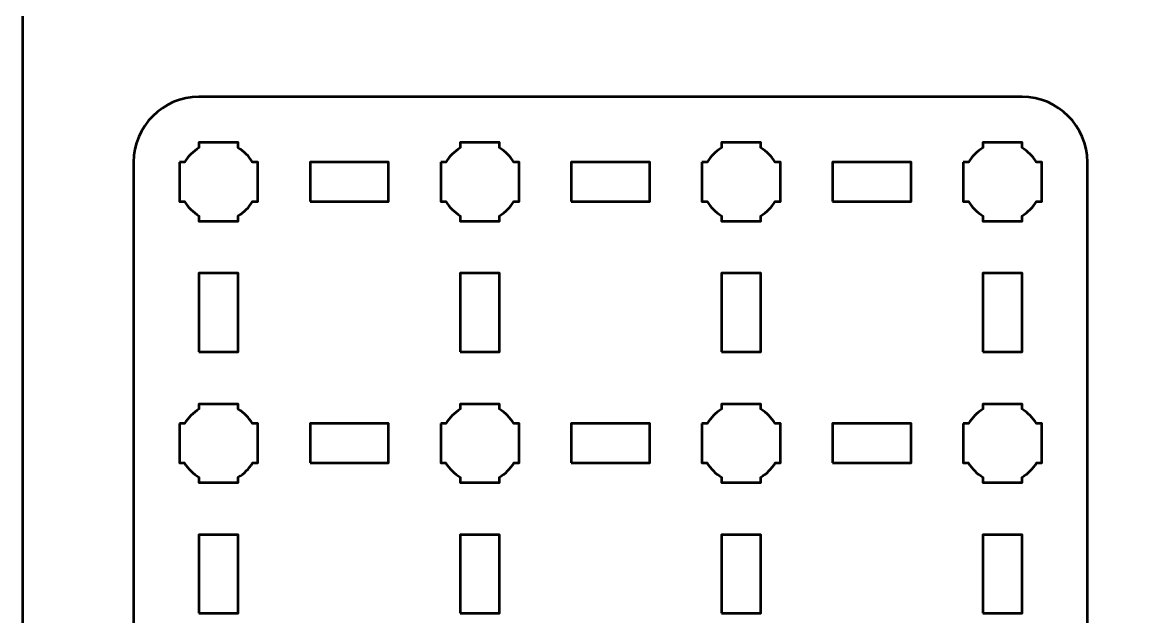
# Model space of a CAD drawing. Header units: centimetres. Extents: x -21 to 0, y -29.7 to 0.
# Drawn here: x -21 to -12.36, y -13.18 to -8.63 of the extents above; entities that cross this region are included whole.
import ezdxf

# ---------------------------------------------------------------- set-up
doc = ezdxf.new("R2010")
doc.units = ezdxf.units.CM
doc.header["$MEASUREMENT"] = 0
doc.layers.add('Layer 1', color=7, linetype='Continuous')

msp = doc.modelspace()

# ---------------------------------------------------------------- linework, layer by layer
at = {"layer": 'Layer 1', "lineweight": 53}
for points in [[(-18.8, -10), (-18.2, -10), (-18.2, -9.7), (-18.8, -9.7), (-18.8, -10)], [(-16.8, -10), (-16.2, -10), (-16.2, -9.7), (-16.8, -9.7), (-16.8, -10)], [(-14.8, -10), (-14.2, -10), (-14.2, -9.7), (-14.8, -9.7), (-14.8, -10)], [(-19.65, -11.15), (-19.35, -11.15), (-19.35, -10.55), (-19.65, -10.55), (-19.65, -11.15)], [(-17.65, -11.15), (-17.35, -11.15), (-17.35, -10.55), (-17.65, -10.55), (-17.65, -11.15)], [(-15.65, -11.15), (-15.35, -11.15), (-15.35, -10.55), (-15.65, -10.55), (-15.65, -11.15)], [(-13.65, -11.15), (-13.35, -11.15), (-13.35, -10.55), (-13.65, -10.55), (-13.65, -11.15)], [(-18.8, -12), (-18.2, -12), (-18.2, -11.7), (-18.8, -11.7), (-18.8, -12)], [(-16.8, -12), (-16.2, -12), (-16.2, -11.7), (-16.8, -11.7), (-16.8, -12)], [(-14.8, -12), (-14.2, -12), (-14.2, -11.7), (-14.8, -11.7), (-14.8, -12)], [(-19.65, -13.15), (-19.35, -13.15), (-19.35, -12.55), (-19.65, -12.55), (-19.65, -13.15)], [(-17.65, -13.15), (-17.35, -13.15), (-17.35, -12.55), (-17.65, -12.55), (-17.65, -13.15)], [(-15.65, -13.15), (-15.35, -13.15), (-15.35, -12.55), (-15.65, -12.55), (-15.65, -13.15)], [(-13.65, -13.15), (-13.35, -13.15), (-13.35, -12.55), (-13.65, -12.55), (-13.65, -13.15)]]:
    msp.add_lwpolyline(points, close=True, dxfattribs=at)
at = {"layer": 'Layer 1', "color": 1, "lineweight": 53}
msp.add_open_spline([(-21.00003, -29.19995), (-21.00003, -29.19995), (-21.00003, -5.89992), (-21.00003, -5.89992), (-21.00003, -5.89992), (-21.00003, -5.81709), (-20.93286, -5.74992), (-20.85003, -5.74992), (-20.85003, -5.74992), (-20.7672, -5.74992), (-20.70003, -5.68275), (-20.70003, -5.59992), (-20.70003, -5.59992), (-20.70003, -5.51709), (-20.7672, -5.44992), (-20.85003, -5.44992), (-20.85003, -5.44992), (-20.93286, -5.44992), (-21.00003, -5.38275), (-21.00003, -5.29992), (-21.00003, -5.29992), (-21.00003, -5.21709), (-20.93286, -5.14992), (-20.85003, -5.14992), (-20.85003, -5.14992), (-20.7672, -5.14992), (-20.70003, -5.08275), (-20.70003, -4.99992), (-20.70003, -4.99992), (-20.70003, -4.91709), (-20.7672, -4.84992), (-20.85003, -4.84992), (-20.85003, -4.84992), (-20.93286, -4.84992), (-21.00003, -4.78275), (-21.00003, -4.69992), (-21.00003, -4.69992), (-21.00003, -4.61709), (-20.93286, -4.54992), (-20.85003, -4.54992), (-20.85003, -4.54992), (-20.7672, -4.54992), (-20.70003, -4.48275), (-20.70003, -4.39992), (-20.70003, -4.39992), (-20.70003, -4.31709), (-20.7672, -4.24992), (-20.85003, -4.24992), (-20.85003, -4.24992), (-20.93286, -4.24992), (-21.00003, -4.18275), (-21.00003, -4.09992), (-21.00003, -4.09992), (-21.00003, -4.01709), (-20.93286, -3.94992), (-20.85003, -3.94992), (-20.85003, -3.94992), (-20.7672, -3.94992), (-20.70003, -3.88275), (-20.70003, -3.79992), (-20.70003, -3.79992), (-20.70003, -3.71709), (-20.7672, -3.64992), (-20.85003, -3.64992), (-20.85003, -3.64992), (-20.93286, -3.64992), (-21.00003, -3.58275), (-21.00003, -3.49992), (-21.00003, -3.49992), (-21.00003, -3.41709), (-20.93286, -3.34992), (-20.85003, -3.34992), (-20.85003, -3.34992), (-20.7672, -3.34992), (-20.70003, -3.28275), (-20.70003, -3.19992), (-20.70003, -3.19992), (-20.70003, -3.11709), (-20.7672, -3.04992), (-20.85003, -3.04992), (-20.85003, -3.04992), (-20.93286, -3.04992), (-21.00003, -2.98275), (-21.00003, -2.89992), (-21.00003, -2.89992), (-21.00003, -2.81709), (-20.93286, -2.74992), (-20.85003, -2.74992), (-20.85003, -2.74992), (-20.7672, -2.74992), (-20.70003, -2.68275), (-20.70003, -2.59992), (-20.70003, -2.59992), (-20.70003, -2.51709), (-20.7672, -2.44992), (-20.85003, -2.44992), (-20.85003, -2.44992), (-20.93286, -2.44992), (-21.00003, -2.38275), (-21.00003, -2.29992), (-21.00003, -2.29992), (-21.00003, -2.21709), (-20.93286, -2.14992), (-20.85003, -2.14992), (-20.85003, -2.14992), (-20.7672, -2.14992), (-20.70003, -2.08275), (-20.70003, -1.99992), (-20.70003, -1.99992), (-20.70003, -1.91709), (-20.7672, -1.84992), (-20.85003, -1.84992), (-20.85003, -1.84992), (-20.93286, -1.84992), (-21.00003, -1.78275), (-21.00003, -1.69992), (-21.00003, -1.69992), (-21.00003, -1.61709), (-20.93286, -1.54992), (-20.85003, -1.54992), (-20.85003, -1.54992), (-20.7672, -1.54992), (-20.70003, -1.48275), (-20.70003, -1.39992), (-20.70003, -1.39992), (-20.70003, -1.31709), (-20.7672, -1.24992), (-20.85003, -1.24992), (-20.85003, -1.24992), (-20.93286, -1.24992), (-21.00003, -1.18275), (-21.00003, -1.09992), (-21.00003, -1.09992), (-21.00003, -1.09992), (-21.00003, -0.49992), (-21.00003, -0.49992), (-21.00003, -0.49992), (-21.00003, -0.22295), (-20.77694, 0.00004), (-20.49994, 0.00004), (-20.49994, 0.00004), (-20.49994, 0.00004), (-0.50008, 0.00004), (-0.50008, 0.00004), (-0.50008, 0.00004), (-0.22294, 0.00004), (0.00002, -0.22295), (0.00002, -0.49992), (0.00002, -0.49992), (0.00002, -0.49992), (0.00002, -29.19995), (0.00002, -29.19995), (0.00002, -29.19995), (0.00002, -29.47695), (-0.22294, -29.70004), (-0.50008, -29.70004), (-0.50008, -29.70004), (-0.50008, -29.70004), (-20.49994, -29.70004), (-20.49994, -29.70004), (-20.49994, -29.70004), (-20.77694, -29.70004), (-21.00003, -29.47695), (-21.00003, -29.19995)], degree=3, knots=[0, 0, 0, 0, 0.0243902, 0.0243902, 0.0243902, 0.0243902, 0.0487805, 0.0487805, 0.0487805, 0.0487805, 0.0731707, 0.0731707, 0.0731707, 0.0731707, 0.097561, 0.097561, 0.097561, 0.097561, 0.1219512, 0.1219512, 0.1219512, 0.1219512, 0.1463415, 0.1463415, 0.1463415, 0.1463415, 0.1707317, 0.1707317, 0.1707317, 0.1707317, 0.195122, 0.195122, 0.195122, 0.195122, 0.2195122, 0.2195122, 0.2195122, 0.2195122, 0.2439024, 0.2439024, 0.2439024, 0.2439024, 0.2682927, 0.2682927, 0.2682927, 0.2682927, 0.2926829, 0.2926829, 0.2926829, 0.2926829, 0.3170732, 0.3170732, 0.3170732, 0.3170732, 0.3414634, 0.3414634, 0.3414634, 0.3414634, 0.3658537, 0.3658537, 0.3658537, 0.3658537, 0.3902439, 0.3902439, 0.3902439, 0.3902439, 0.4146341, 0.4146341, 0.4146341, 0.4146341, 0.4390244, 0.4390244, 0.4390244, 0.4390244, 0.4634146, 0.4634146, 0.4634146, 0.4634146, 0.4878049, 0.4878049, 0.4878049, 0.4878049, 0.5121951, 0.5121951, 0.5121951, 0.5121951, 0.5365854, 0.5365854, 0.5365854, 0.5365854, 0.5609756, 0.5609756, 0.5609756, 0.5609756, 0.5853659, 0.5853659, 0.5853659, 0.5853659, 0.6097561, 0.6097561, 0.6097561, 0.6097561, 0.6341463, 0.6341463, 0.6341463, 0.6341463, 0.6585366, 0.6585366, 0.6585366, 0.6585366, 0.6829268, 0.6829268, 0.6829268, 0.6829268, 0.7073171, 0.7073171, 0.7073171, 0.7073171, 0.7317073, 0.7317073, 0.7317073, 0.7317073, 0.7560976, 0.7560976, 0.7560976, 0.7560976, 0.7804878, 0.7804878, 0.7804878, 0.7804878, 0.804878, 0.804878, 0.804878, 0.804878, 0.8292683, 0.8292683, 0.8292683, 0.8292683, 0.8536585, 0.8536585, 0.8536585, 0.8536585, 0.8780488, 0.8780488, 0.8780488, 0.8780488, 0.902439, 0.902439, 0.902439, 0.902439, 0.9268293, 0.9268293, 0.9268293, 0.9268293, 0.9512195, 0.9512195, 0.9512195, 0.9512195, 0.9756098, 0.9756098, 0.9756098, 0.9756098, 1, 1, 1, 1], dxfattribs=at)
at = {"layer": 'Layer 1', "color": 3, "lineweight": 53}
msp.add_open_spline([(-20.15, -16), (-20.15, -16), (-20.15, -9.7), (-20.15, -9.7), (-20.15, -9.7), (-20.15, -9.42391), (-19.92609, -9.2), (-19.65, -9.2), (-19.65, -9.2), (-19.65, -9.2), (-13.35, -9.2), (-13.35, -9.2), (-13.35, -9.2), (-13.07391, -9.2), (-12.85, -9.42391), (-12.85, -9.7), (-12.85, -9.7), (-12.85, -9.7), (-12.85, -16), (-12.85, -16), (-12.85, -16), (-12.85, -16.27609), (-13.07391, -16.5), (-13.35, -16.5), (-13.35, -16.5), (-13.35, -16.5), (-19.65, -16.5), (-19.65, -16.5), (-19.65, -16.5), (-19.92609, -16.5), (-20.15, -16.27609), (-20.15, -16)], degree=3, knots=[0, 0, 0, 0, 0.125, 0.125, 0.125, 0.125, 0.25, 0.25, 0.25, 0.25, 0.375, 0.375, 0.375, 0.375, 0.5, 0.5, 0.5, 0.5, 0.625, 0.625, 0.625, 0.625, 0.75, 0.75, 0.75, 0.75, 0.875, 0.875, 0.875, 0.875, 1, 1, 1, 1], dxfattribs=at)
at = {"layer": 'Layer 1', "lineweight": 53}
for points in [[(-19.8, -9.7), (-19.8, -9.7), (-19.75985, -9.7), (-19.75985, -9.7), (-19.75985, -9.7), (-19.7335, -9.65447), (-19.69553, -9.6165), (-19.65, -9.59015), (-19.65, -9.59015), (-19.65, -9.59015), (-19.65, -9.55), (-19.65, -9.55), (-19.65, -9.55), (-19.65, -9.55), (-19.5, -9.55), (-19.5, -9.55), (-19.5, -9.55), (-19.5, -9.55), (-19.35, -9.55), (-19.35, -9.55), (-19.35, -9.55), (-19.35, -9.55), (-19.35, -9.59015), (-19.35, -9.59015), (-19.35, -9.59015), (-19.30447, -9.6165), (-19.2665, -9.65447), (-19.24015, -9.7), (-19.24015, -9.7), (-19.24015, -9.7), (-19.2, -9.7), (-19.2, -9.7), (-19.2, -9.7), (-19.2, -9.7), (-19.2, -9.85), (-19.2, -9.85), (-19.2, -9.85), (-19.2, -9.85), (-19.2, -10), (-19.2, -10), (-19.2, -10), (-19.2, -10), (-19.24015, -10), (-19.24015, -10), (-19.24015, -10), (-19.2665, -10.04553), (-19.30447, -10.0835), (-19.35, -10.10985), (-19.35, -10.10985), (-19.35, -10.10985), (-19.35, -10.15), (-19.35, -10.15), (-19.35, -10.15), (-19.35, -10.15), (-19.5, -10.15), (-19.5, -10.15), (-19.5, -10.15), (-19.5, -10.15), (-19.65, -10.15), (-19.65, -10.15), (-19.65, -10.15), (-19.65, -10.15), (-19.65, -10.10985), (-19.65, -10.10985), (-19.65, -10.10985), (-19.69553, -10.0835), (-19.7335, -10.04553), (-19.75985, -10), (-19.75985, -10), (-19.75985, -10), (-19.8, -10), (-19.8, -10), (-19.8, -10), (-19.8, -10), (-19.8, -9.85), (-19.8, -9.85), (-19.8, -9.85), (-19.8, -9.85), (-19.8, -9.7), (-19.8, -9.7)], [(-17.8, -9.7), (-17.8, -9.7), (-17.75985, -9.7), (-17.75985, -9.7), (-17.75985, -9.7), (-17.7335, -9.65447), (-17.69553, -9.6165), (-17.65, -9.59015), (-17.65, -9.59015), (-17.65, -9.59015), (-17.65, -9.55), (-17.65, -9.55), (-17.65, -9.55), (-17.65, -9.55), (-17.5, -9.55), (-17.5, -9.55), (-17.5, -9.55), (-17.5, -9.55), (-17.35, -9.55), (-17.35, -9.55), (-17.35, -9.55), (-17.35, -9.55), (-17.35, -9.59015), (-17.35, -9.59015), (-17.35, -9.59015), (-17.30447, -9.6165), (-17.2665, -9.65447), (-17.24015, -9.7), (-17.24015, -9.7), (-17.24015, -9.7), (-17.2, -9.7), (-17.2, -9.7), (-17.2, -9.7), (-17.2, -9.7), (-17.2, -9.85), (-17.2, -9.85), (-17.2, -9.85), (-17.2, -9.85), (-17.2, -10), (-17.2, -10), (-17.2, -10), (-17.2, -10), (-17.24015, -10), (-17.24015, -10), (-17.24015, -10), (-17.2665, -10.04553), (-17.30447, -10.0835), (-17.35, -10.10985), (-17.35, -10.10985), (-17.35, -10.10985), (-17.35, -10.15), (-17.35, -10.15), (-17.35, -10.15), (-17.35, -10.15), (-17.5, -10.15), (-17.5, -10.15), (-17.5, -10.15), (-17.5, -10.15), (-17.65, -10.15), (-17.65, -10.15), (-17.65, -10.15), (-17.65, -10.15), (-17.65, -10.10985), (-17.65, -10.10985), (-17.65, -10.10985), (-17.69553, -10.0835), (-17.7335, -10.04553), (-17.75985, -10), (-17.75985, -10), (-17.75985, -10), (-17.8, -10), (-17.8, -10), (-17.8, -10), (-17.8, -10), (-17.8, -9.85), (-17.8, -9.85), (-17.8, -9.85), (-17.8, -9.85), (-17.8, -9.7), (-17.8, -9.7)], [(-15.8, -9.7), (-15.8, -9.7), (-15.75985, -9.7), (-15.75985, -9.7), (-15.75985, -9.7), (-15.7335, -9.65447), (-15.69553, -9.6165), (-15.65, -9.59015), (-15.65, -9.59015), (-15.65, -9.59015), (-15.65, -9.55), (-15.65, -9.55), (-15.65, -9.55), (-15.65, -9.55), (-15.5, -9.55), (-15.5, -9.55), (-15.5, -9.55), (-15.5, -9.55), (-15.35, -9.55), (-15.35, -9.55), (-15.35, -9.55), (-15.35, -9.55), (-15.35, -9.59015), (-15.35, -9.59015), (-15.35, -9.59015), (-15.30447, -9.6165), (-15.2665, -9.65447), (-15.24015, -9.7), (-15.24015, -9.7), (-15.24015, -9.7), (-15.2, -9.7), (-15.2, -9.7), (-15.2, -9.7), (-15.2, -9.7), (-15.2, -9.85), (-15.2, -9.85), (-15.2, -9.85), (-15.2, -9.85), (-15.2, -10), (-15.2, -10), (-15.2, -10), (-15.2, -10), (-15.24015, -10), (-15.24015, -10), (-15.24015, -10), (-15.2665, -10.04553), (-15.30447, -10.0835), (-15.35, -10.10985), (-15.35, -10.10985), (-15.35, -10.10985), (-15.35, -10.15), (-15.35, -10.15), (-15.35, -10.15), (-15.35, -10.15), (-15.5, -10.15), (-15.5, -10.15), (-15.5, -10.15), (-15.5, -10.15), (-15.65, -10.15), (-15.65, -10.15), (-15.65, -10.15), (-15.65, -10.15), (-15.65, -10.10985), (-15.65, -10.10985), (-15.65, -10.10985), (-15.69553, -10.0835), (-15.7335, -10.04553), (-15.75985, -10), (-15.75985, -10), (-15.75985, -10), (-15.8, -10), (-15.8, -10), (-15.8, -10), (-15.8, -10), (-15.8, -9.85), (-15.8, -9.85), (-15.8, -9.85), (-15.8, -9.85), (-15.8, -9.7), (-15.8, -9.7)], [(-13.8, -9.7), (-13.8, -9.7), (-13.75985, -9.7), (-13.75985, -9.7), (-13.75985, -9.7), (-13.7335, -9.65447), (-13.69553, -9.6165), (-13.65, -9.59015), (-13.65, -9.59015), (-13.65, -9.59015), (-13.65, -9.55), (-13.65, -9.55), (-13.65, -9.55), (-13.65, -9.55), (-13.5, -9.55), (-13.5, -9.55), (-13.5, -9.55), (-13.5, -9.55), (-13.35, -9.55), (-13.35, -9.55), (-13.35, -9.55), (-13.35, -9.55), (-13.35, -9.59015), (-13.35, -9.59015), (-13.35, -9.59015), (-13.30447, -9.6165), (-13.2665, -9.65447), (-13.24015, -9.7), (-13.24015, -9.7), (-13.24015, -9.7), (-13.2, -9.7), (-13.2, -9.7), (-13.2, -9.7), (-13.2, -9.7), (-13.2, -9.85), (-13.2, -9.85), (-13.2, -9.85), (-13.2, -9.85), (-13.2, -10), (-13.2, -10), (-13.2, -10), (-13.2, -10), (-13.24015, -10), (-13.24015, -10), (-13.24015, -10), (-13.2665, -10.04553), (-13.30447, -10.0835), (-13.35, -10.10985), (-13.35, -10.10985), (-13.35, -10.10985), (-13.35, -10.15), (-13.35, -10.15), (-13.35, -10.15), (-13.35, -10.15), (-13.5, -10.15), (-13.5, -10.15), (-13.5, -10.15), (-13.5, -10.15), (-13.65, -10.15), (-13.65, -10.15), (-13.65, -10.15), (-13.65, -10.15), (-13.65, -10.10985), (-13.65, -10.10985), (-13.65, -10.10985), (-13.69553, -10.0835), (-13.7335, -10.04553), (-13.75985, -10), (-13.75985, -10), (-13.75985, -10), (-13.8, -10), (-13.8, -10), (-13.8, -10), (-13.8, -10), (-13.8, -9.85), (-13.8, -9.85), (-13.8, -9.85), (-13.8, -9.85), (-13.8, -9.7), (-13.8, -9.7)], [(-19.8, -11.7), (-19.8, -11.7), (-19.75985, -11.7), (-19.75985, -11.7), (-19.75985, -11.7), (-19.7335, -11.65447), (-19.69553, -11.6165), (-19.65, -11.59015), (-19.65, -11.59015), (-19.65, -11.59015), (-19.65, -11.55), (-19.65, -11.55), (-19.65, -11.55), (-19.65, -11.55), (-19.5, -11.55), (-19.5, -11.55), (-19.5, -11.55), (-19.5, -11.55), (-19.35, -11.55), (-19.35, -11.55), (-19.35, -11.55), (-19.35, -11.55), (-19.35, -11.59015), (-19.35, -11.59015), (-19.35, -11.59015), (-19.30447, -11.6165), (-19.2665, -11.65447), (-19.24015, -11.7), (-19.24015, -11.7), (-19.24015, -11.7), (-19.2, -11.7), (-19.2, -11.7), (-19.2, -11.7), (-19.2, -11.7), (-19.2, -11.85), (-19.2, -11.85), (-19.2, -11.85), (-19.2, -11.85), (-19.2, -12), (-19.2, -12), (-19.2, -12), (-19.2, -12), (-19.24015, -12), (-19.24015, -12), (-19.24015, -12), (-19.2665, -12.04553), (-19.30447, -12.0835), (-19.35, -12.10985), (-19.35, -12.10985), (-19.35, -12.10985), (-19.35, -12.15), (-19.35, -12.15), (-19.35, -12.15), (-19.35, -12.15), (-19.5, -12.15), (-19.5, -12.15), (-19.5, -12.15), (-19.5, -12.15), (-19.65, -12.15), (-19.65, -12.15), (-19.65, -12.15), (-19.65, -12.15), (-19.65, -12.10985), (-19.65, -12.10985), (-19.65, -12.10985), (-19.69553, -12.0835), (-19.7335, -12.04553), (-19.75985, -12), (-19.75985, -12), (-19.75985, -12), (-19.8, -12), (-19.8, -12), (-19.8, -12), (-19.8, -12), (-19.8, -11.85), (-19.8, -11.85), (-19.8, -11.85), (-19.8, -11.85), (-19.8, -11.7), (-19.8, -11.7)], [(-17.8, -11.7), (-17.8, -11.7), (-17.75985, -11.7), (-17.75985, -11.7), (-17.75985, -11.7), (-17.7335, -11.65447), (-17.69553, -11.6165), (-17.65, -11.59015), (-17.65, -11.59015), (-17.65, -11.59015), (-17.65, -11.55), (-17.65, -11.55), (-17.65, -11.55), (-17.65, -11.55), (-17.5, -11.55), (-17.5, -11.55), (-17.5, -11.55), (-17.5, -11.55), (-17.35, -11.55), (-17.35, -11.55), (-17.35, -11.55), (-17.35, -11.55), (-17.35, -11.59015), (-17.35, -11.59015), (-17.35, -11.59015), (-17.30447, -11.6165), (-17.2665, -11.65447), (-17.24015, -11.7), (-17.24015, -11.7), (-17.24015, -11.7), (-17.2, -11.7), (-17.2, -11.7), (-17.2, -11.7), (-17.2, -11.7), (-17.2, -11.85), (-17.2, -11.85), (-17.2, -11.85), (-17.2, -11.85), (-17.2, -12), (-17.2, -12), (-17.2, -12), (-17.2, -12), (-17.24015, -12), (-17.24015, -12), (-17.24015, -12), (-17.2665, -12.04553), (-17.30447, -12.0835), (-17.35, -12.10985), (-17.35, -12.10985), (-17.35, -12.10985), (-17.35, -12.15), (-17.35, -12.15), (-17.35, -12.15), (-17.35, -12.15), (-17.5, -12.15), (-17.5, -12.15), (-17.5, -12.15), (-17.5, -12.15), (-17.65, -12.15), (-17.65, -12.15), (-17.65, -12.15), (-17.65, -12.15), (-17.65, -12.10985), (-17.65, -12.10985), (-17.65, -12.10985), (-17.69553, -12.0835), (-17.7335, -12.04553), (-17.75985, -12), (-17.75985, -12), (-17.75985, -12), (-17.8, -12), (-17.8, -12), (-17.8, -12), (-17.8, -12), (-17.8, -11.85), (-17.8, -11.85), (-17.8, -11.85), (-17.8, -11.85), (-17.8, -11.7), (-17.8, -11.7)], [(-15.8, -11.7), (-15.8, -11.7), (-15.75985, -11.7), (-15.75985, -11.7), (-15.75985, -11.7), (-15.7335, -11.65447), (-15.69553, -11.6165), (-15.65, -11.59015), (-15.65, -11.59015), (-15.65, -11.59015), (-15.65, -11.55), (-15.65, -11.55), (-15.65, -11.55), (-15.65, -11.55), (-15.5, -11.55), (-15.5, -11.55), (-15.5, -11.55), (-15.5, -11.55), (-15.35, -11.55), (-15.35, -11.55), (-15.35, -11.55), (-15.35, -11.55), (-15.35, -11.59015), (-15.35, -11.59015), (-15.35, -11.59015), (-15.30447, -11.6165), (-15.2665, -11.65447), (-15.24015, -11.7), (-15.24015, -11.7), (-15.24015, -11.7), (-15.2, -11.7), (-15.2, -11.7), (-15.2, -11.7), (-15.2, -11.7), (-15.2, -11.85), (-15.2, -11.85), (-15.2, -11.85), (-15.2, -11.85), (-15.2, -12), (-15.2, -12), (-15.2, -12), (-15.2, -12), (-15.24015, -12), (-15.24015, -12), (-15.24015, -12), (-15.2665, -12.04553), (-15.30447, -12.0835), (-15.35, -12.10985), (-15.35, -12.10985), (-15.35, -12.10985), (-15.35, -12.15), (-15.35, -12.15), (-15.35, -12.15), (-15.35, -12.15), (-15.5, -12.15), (-15.5, -12.15), (-15.5, -12.15), (-15.5, -12.15), (-15.65, -12.15), (-15.65, -12.15), (-15.65, -12.15), (-15.65, -12.15), (-15.65, -12.10985), (-15.65, -12.10985), (-15.65, -12.10985), (-15.69553, -12.0835), (-15.7335, -12.04553), (-15.75985, -12), (-15.75985, -12), (-15.75985, -12), (-15.8, -12), (-15.8, -12), (-15.8, -12), (-15.8, -12), (-15.8, -11.85), (-15.8, -11.85), (-15.8, -11.85), (-15.8, -11.85), (-15.8, -11.7), (-15.8, -11.7)], [(-13.8, -11.7), (-13.8, -11.7), (-13.75985, -11.7), (-13.75985, -11.7), (-13.75985, -11.7), (-13.7335, -11.65447), (-13.69553, -11.6165), (-13.65, -11.59015), (-13.65, -11.59015), (-13.65, -11.59015), (-13.65, -11.55), (-13.65, -11.55), (-13.65, -11.55), (-13.65, -11.55), (-13.5, -11.55), (-13.5, -11.55), (-13.5, -11.55), (-13.5, -11.55), (-13.35, -11.55), (-13.35, -11.55), (-13.35, -11.55), (-13.35, -11.55), (-13.35, -11.59015), (-13.35, -11.59015), (-13.35, -11.59015), (-13.30447, -11.6165), (-13.2665, -11.65447), (-13.24015, -11.7), (-13.24015, -11.7), (-13.24015, -11.7), (-13.2, -11.7), (-13.2, -11.7), (-13.2, -11.7), (-13.2, -11.7), (-13.2, -11.85), (-13.2, -11.85), (-13.2, -11.85), (-13.2, -11.85), (-13.2, -12), (-13.2, -12), (-13.2, -12), (-13.2, -12), (-13.24015, -12), (-13.24015, -12), (-13.24015, -12), (-13.2665, -12.04553), (-13.30447, -12.0835), (-13.35, -12.10985), (-13.35, -12.10985), (-13.35, -12.10985), (-13.35, -12.15), (-13.35, -12.15), (-13.35, -12.15), (-13.35, -12.15), (-13.5, -12.15), (-13.5, -12.15), (-13.5, -12.15), (-13.5, -12.15), (-13.65, -12.15), (-13.65, -12.15), (-13.65, -12.15), (-13.65, -12.15), (-13.65, -12.10985), (-13.65, -12.10985), (-13.65, -12.10985), (-13.69553, -12.0835), (-13.7335, -12.04553), (-13.75985, -12), (-13.75985, -12), (-13.75985, -12), (-13.8, -12), (-13.8, -12), (-13.8, -12), (-13.8, -12), (-13.8, -11.85), (-13.8, -11.85), (-13.8, -11.85), (-13.8, -11.85), (-13.8, -11.7), (-13.8, -11.7)]]:
    msp.add_open_spline(points, degree=3, knots=[0, 0, 0, 0, 0.05, 0.05, 0.05, 0.05, 0.1, 0.1, 0.1, 0.1, 0.15, 0.15, 0.15, 0.15, 0.2, 0.2, 0.2, 0.2, 0.25, 0.25, 0.25, 0.25, 0.3, 0.3, 0.3, 0.3, 0.35, 0.35, 0.35, 0.35, 0.4, 0.4, 0.4, 0.4, 0.45, 0.45, 0.45, 0.45, 0.5, 0.5, 0.5, 0.5, 0.55, 0.55, 0.55, 0.55, 0.6, 0.6, 0.6, 0.6, 0.65, 0.65, 0.65, 0.65, 0.7, 0.7, 0.7, 0.7, 0.75, 0.75, 0.75, 0.75, 0.8, 0.8, 0.8, 0.8, 0.85, 0.85, 0.85, 0.85, 0.9, 0.9, 0.9, 0.9, 0.95, 0.95, 0.95, 0.95, 1, 1, 1, 1], dxfattribs=at)

doc.saveas('drawing.dxf')
